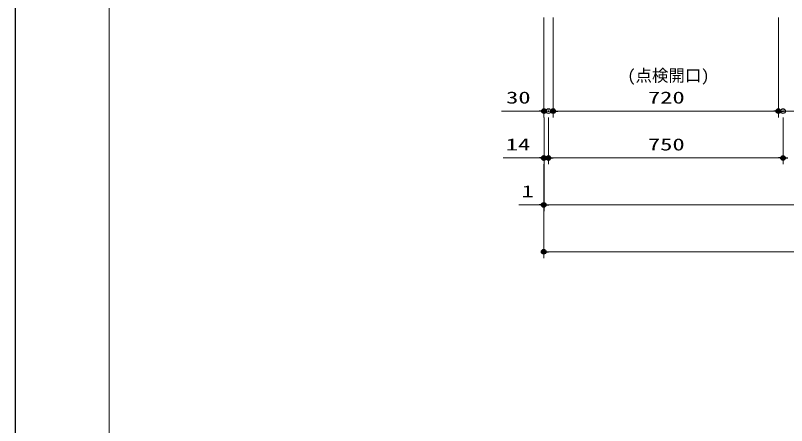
# Model space of a CAD drawing. Units: millimetres, scale not verified. Extents: x -9797 to 9797, y -4555 to 4555.
# Drawn here: x -9697 to -7232, y -3242 to -1930 of the extents above; entities that cross this region are included whole.
import ezdxf
from ezdxf.enums import TextEntityAlignment as Align

# ---------------------------------------------------------------- set-up
doc = ezdxf.new("R2010")
doc.units = ezdxf.units.MM
doc.header["$LTSCALE"] = 30
doc.header["$PDMODE"] = 32
doc.header["$PDSIZE"] = 15
for name, color, linetype, lineweight in [('0-0_0', 7, 'Continuous', 25), ('0-2_寸法ﾚｲﾔｰ', 30, 'Continuous', 13), ('0-3_DEFPOINTS', 7, 'Continuous', 25), ('0-5_図面枠', 3, 'Continuous', 15)]:
    doc.layers.add(name, color=color, linetype=linetype, lineweight=lineweight)
doc.styles.add('ＭＳ ゴシック', font='')
doc.styles.get('ＭＳ ゴシック').set_extended_font_data('MS Gothic')

# ---------------------------------------------------------------- blocks, each defined once
blk = doc.blocks.new('_DOT')
at = {"layer": '0-0_0', "color": 30}
blk.add_line((-15, 0), (-30, 0), dxfattribs=at)
for points in [[(0, 0), (-15, 0), (-14.88, 1.88)], [(0, 0), (-14.88, -1.88), (-15, 0)], [(0, 0), (-14.88, 1.88), (-14.53, 3.73)], [(0, 0), (-14.53, -3.73), (-14.88, -1.88)], [(0, 0), (-14.53, 3.73), (-13.95, 5.52)], [(0, 0), (-13.95, -5.52), (-14.53, -3.73)], [(0, 0), (-13.95, 5.52), (-13.14, 7.23)], [(0, 0), (-13.14, -7.23), (-13.95, -5.52)], [(0, 0), (-13.14, 7.23), (-12.14, 8.82)], [(0, 0), (-12.14, -8.82), (-13.14, -7.23)], [(0, 0), (-12.14, 8.82), (-10.93, 10.27)], [(0, 0), (-10.93, -10.27), (-12.14, -8.82)], [(0, 0), (-10.93, 10.27), (-9.56, 11.56)], [(0, 0), (-9.56, -11.56), (-10.93, -10.27)], [(0, 0), (-9.56, 11.56), (-8.04, 12.66)], [(0, 0), (-8.04, -12.66), (-9.56, -11.56)], [(0, 0), (-8.04, 12.66), (-6.39, 13.57)], [(0, 0), (-6.39, -13.57), (-8.04, -12.66)], [(0, 0), (-6.39, 13.57), (-4.64, 14.27)], [(0, 0), (-4.64, -14.27), (-6.39, -13.57)], [(0, 0), (-4.64, 14.27), (-2.81, 14.73)], [(0, 0), (-2.81, -14.73), (-4.64, -14.27)], [(0, 0), (-2.81, 14.73), (-0.94, 14.97)], [(0, 0), (-0.94, -14.97), (-2.81, -14.73)], [(0, 0), (-0.94, 14.97), (0.94, 14.97)], [(0, 0), (0.94, -14.97), (-0.94, -14.97)], [(0, 0), (0.94, 14.97), (2.81, 14.73)], [(0, 0), (2.81, 14.73), (4.64, 14.27)], [(0, 0), (4.64, 14.27), (6.39, 13.57)], [(0, 0), (6.39, 13.57), (8.04, 12.66)], [(0, 0), (8.04, 12.66), (9.56, 11.56)], [(0, 0), (9.56, 11.56), (10.93, 10.27)], [(0, 0), (10.93, 10.27), (12.14, 8.82)], [(0, 0), (12.14, 8.82), (13.14, 7.23)], [(0, 0), (13.14, 7.23), (13.95, 5.52)], [(0, 0), (13.95, 5.52), (14.53, 3.73)], [(0, 0), (14.53, 3.73), (14.88, 1.88)], [(0, 0), (14.88, 1.88), (15, 0)], [(0, 0), (2.81, -14.73), (0.94, -14.97)], [(0, 0), (4.64, -14.27), (2.81, -14.73)], [(0, 0), (6.39, -13.57), (4.64, -14.27)], [(0, 0), (8.04, -12.66), (6.39, -13.57)], [(0, 0), (9.56, -11.56), (8.04, -12.66)], [(0, 0), (10.93, -10.27), (9.56, -11.56)], [(0, 0), (12.14, -8.82), (10.93, -10.27)], [(0, 0), (13.14, -7.23), (12.14, -8.82)], [(0, 0), (13.95, -5.52), (13.14, -7.23)], [(0, 0), (14.53, -3.73), (13.95, -5.52)], [(0, 0), (14.88, -1.88), (14.53, -3.73)], [(0, 0), (15, 0), (14.88, -1.88)]]:
    blk.add_solid(points, dxfattribs=at)

msp = doc.modelspace()

# ---------------------------------------------------------------- linework, layer by layer
at = {"layer": '0-2_寸法ﾚｲﾔｰ'}
for p, q in [((-8008.51, -1935.93), (-8008.51, -2255.93)), ((-7978.51, -1935.93), (-7978.51, -2255.93)), ((-7978.51, -1935.93), (-7978.51, -2255.93)), ((-7258.51, -1935.93), (-7258.51, -2255.93)), ((-7258.51, -1935.93), (-7258.51, -2255.93)), ((-8008.51, -2235.93), (-8143.28, -2235.93)), ((-8023.51, -2235.93), (-8038.51, -2235.93)), ((-8008.51, -2235.93), (-7978.51, -2235.93)), ((-7963.51, -2235.93), (-7273.51, -2235.93)), ((-7963.51, -2235.93), (-7948.51, -2235.93)), ((-6493.51, -2235.93), (-7243.51, -2235.93)), ((-8007.51, -2255.93), (-8007.51, -2405.93)), ((-7993.51, -2255.93), (-7993.51, -2405.93)), ((-7993.51, -2255.93), (-7993.51, -2405.93)), ((-7243.51, -2255.93), (-7243.51, -2405.93)), ((-7243.51, -2255.93), (-7243.51, -2405.93)), ((-8007.51, -2385.93), (-8138.51, -2385.93)), ((-8022.51, -2385.93), (-8037.51, -2385.93)), ((-8007.51, -2385.93), (-7993.51, -2385.93)), ((-7978.51, -2385.93), (-7258.51, -2385.93)), ((-7978.51, -2385.93), (-7963.51, -2385.93)), ((-8008.51, -2405.93), (-8008.51, -2705.93)), ((-8008.51, -2405.93), (-8008.51, -2555.93)), ((-8007.51, -2405.93), (-8007.51, -2555.93)), ((-8007.51, -2405.93), (-8007.51, -2555.93)), ((-8008.51, -2535.93), (-8088.08, -2535.93)), ((-8023.51, -2535.93), (-8038.51, -2535.93)), ((-8007.51, -2535.93), (-8008.51, -2535.93)), ((-7992.51, -2535.93), (-5624.51, -2535.93)), ((-7992.51, -2535.93), (-7977.51, -2535.93)), ((-5623.51, -2685.93), (-7993.51, -2685.93))]:
    msp.add_line(p, q, dxfattribs=at)
at = {"layer": '0-3_DEFPOINTS'}
msp.add_line((-9697.23, -4455), (-9697.23, 4455), dxfattribs=at)
for p in [(-8007.51, -2235.93), (-7993.51, -2235.93), (-7978.51, -2235.93), (-7258.51, -2235.93), (-7258.51, -2235.93), (-7243.51, -2235.93), (-8008.51, -2385.93), (-8007.51, -2385.93), (-7993.51, -2385.93), (-7243.51, -2385.93), (-7243.51, -2385.93), (-8008.51, -2535.93), (-8008.51, -2685.93)]:
    msp.add_point(p, dxfattribs=at)
at = {"layer": '0-5_図面枠'}
msp.add_lwpolyline([(-9397.23, -4155), (2602.77, -4155), (2602.77, 4155), (-9397.23, 4155)], close=True, dxfattribs=at)

# ---------------------------------------------------------------- block references
at = {"layer": '0-2_寸法ﾚｲﾔｰ', "xscale": 0.5, "yscale": 0.5}
for p in [(-8008.51, -2235.93), (-7258.51, -2235.93), (-8007.51, -2385.93), (-7243.51, -2385.93), (-8008.51, -2535.93)]:
    msp.add_blockref('_DOT', p, dxfattribs=at)
at = {"layer": '0-2_寸法ﾚｲﾔｰ', "xscale": 0.5, "yscale": 0.5, "rotation": 180}
for p in [(-7978.51, -2235.93), (-7978.51, -2235.93), (-7258.51, -2235.93), (-7993.51, -2385.93), (-7993.51, -2385.93), (-7243.51, -2385.93), (-8007.51, -2535.93), (-8007.51, -2535.93), (-8008.51, -2685.93)]:
    msp.add_blockref('_DOT', p, dxfattribs=at)

# ---------------------------------------------------------------- texts
at = {"layer": '0-2_寸法ﾚｲﾔｰ', "style": 'ＭＳ ゴシック'}
msp.add_text('(点検開口)', height=38.48, dxfattribs=at).set_placement((-7741.18, -2152.85), align=Align.BOTTOM_LEFT)
at = {"layer": '0-2_寸法ﾚｲﾔｰ', "style": 'ＭＳ ゴシック', "width": 1.5}
for s, p in [('30', (-8128.99, -2223.33)), ('720', (-7675.66, -2223.33)), ('14', (-8129.94, -2373.33)), ('750', (-7675.66, -2373.33)), ('1', (-8079.51, -2523.33))]:
    msp.add_text(s, height=38.49, dxfattribs=at).set_placement(p, align=Align.BOTTOM_LEFT)

doc.saveas('drawing.dxf')
